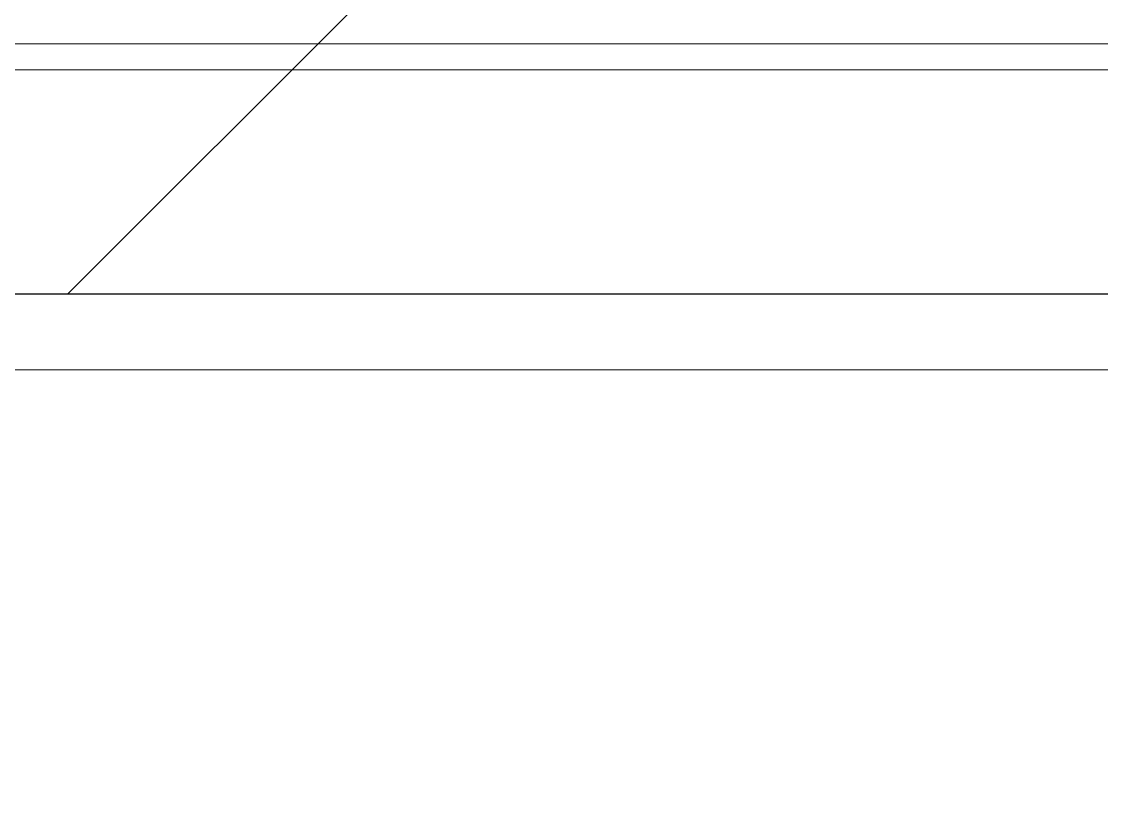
# Model space of a CAD drawing. Header units: millimetres. Extents: x 674 to 609626, y -20132 to 4061356.
# Drawn here: x 133845 to 137599, y 3967044 to 3969755 of the extents above; entities that cross this region are included whole.
import ezdxf

# ---------------------------------------------------------------- set-up
doc = ezdxf.new("R2010")
doc.units = ezdxf.units.MM
for name, color, linetype, lineweight in [('A-010-M_LINE', 90, 'Continuous', 18), ('A-230-M_FLOOR', 192, 'Continuous', 13), ('Z-060-M_DETAIL', 92, 'Continuous', 25)]:
    doc.layers.add(name, color=color, linetype=linetype, lineweight=lineweight)

# ---------------------------------------------------------------- blocks, each defined once
blk = doc.blocks.new('25021-APA-ZZ-ZZ-M3-AR-000001_V3_rvt-1-S0_021 - GROUND LOADING PLAN')
at = {"layer": 'A-230-M_FLOOR', "lineweight": 5}
for p, q in [((-2369626.548054528, 3969677.91528333), (-2393037.654748966, 3969677.91528333)), ((-2396309.014840269, 3969587.91528333), (-2383902.29164566, 3969587.91528333)), ((-2396211.902583395, 3968543.915283331), (-2385372.199702791, 3968543.915283331))]:
    blk.add_line(p, q, dxfattribs=at)

msp = doc.modelspace()

# ---------------------------------------------------------------- hatches: boundary and pattern name
at = {"layer": 'Z-060-M_DETAIL', "lineweight": 18}
h = msp.add_hatch(dxfattribs=at)
h.set_pattern_fill('FP_43', color=240, style=0, pattern_type=2)
h.set_pattern_definition([(45, (2523501.426760744, 0), (-2262.741699796952, 2262.741699796952), [])])
h.paths.add_polyline_path([(76023.82026122883, 3957062.985591778), (123550.1951818764, 3973428.006578748), (125140.8238641438, 3968808.592086541), (218852.5792403072, 3968808.592086541), (215362.0902023269, 3990816.799158369), (202456.4834692576, 3993537.152880365), (201710.2915023668, 3998248.248784464), (201450.757101173, 3998207.141051923), (195476.9253378413, 4036005.258579087), (168099.4511618288, 4029182.127318981), (167515.4670883724, 4030871.743914871), (63000.82534453832, 3994883.636080947), (75754.33115631109, 3957845.620716259)])

# ---------------------------------------------------------------- linework, layer by layer
at = {"layer": 'A-010-M_LINE', "lineweight": 25}
msp.add_line((125140.8238641461, 3968808.592086537), (218852.5792403095, 3968808.592086537), dxfattribs=at)

# ---------------------------------------------------------------- block references
at = {"lineweight": 5}
msp.add_blockref('25021-APA-ZZ-ZZ-M3-AR-000001_V3_rvt-1-S0_021 - GROUND LOADING PLAN', (2523501.426760744, 0), dxfattribs=at)

doc.saveas('drawing.dxf')
